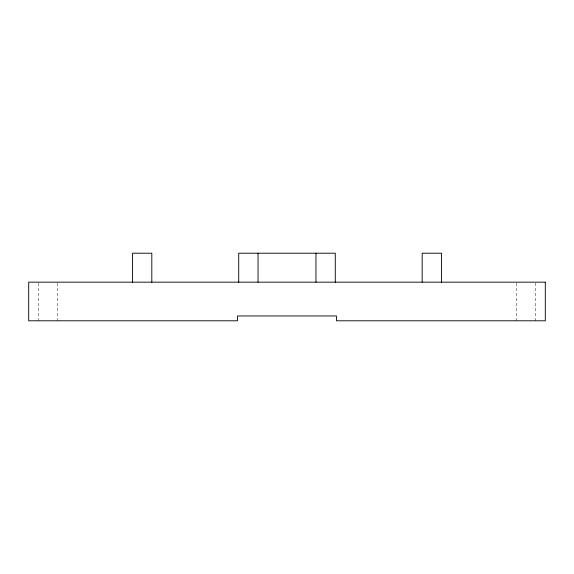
<?xml version="1.0" encoding="UTF-8"?>
<svg xmlns="http://www.w3.org/2000/svg" width="574" height="574" viewBox="0 0 574 574"><rect width="100%" height="100%" fill="white"/><g stroke="black" fill="none" stroke-linecap="round" stroke-linejoin="round"><path stroke-width="0.43" stroke-dasharray="2.87 2.15" d="M535.642 283.047L535.642 320.794M516.335 283.047L516.335 320.794M57.665 283.047L57.665 320.794M38.358 283.047L38.358 320.794"/><path stroke-width="0.86" d="M441.499 282.171L441.499 253.206L422.184 253.206L422.184 282.171M335.281 282.171L335.281 253.206L238.719 253.206L238.719 282.171M315.965 253.206L315.965 282.171M258.035 253.206L258.035 282.171M151.816 282.171L151.816 253.206L132.501 253.206L132.501 282.171M545.3 282.171L28.7 282.171L28.7 320.794L237.514 320.794L237.514 315.965L336.486 315.965L336.486 320.794L545.3 320.794L545.3 282.171"/></g></svg>
